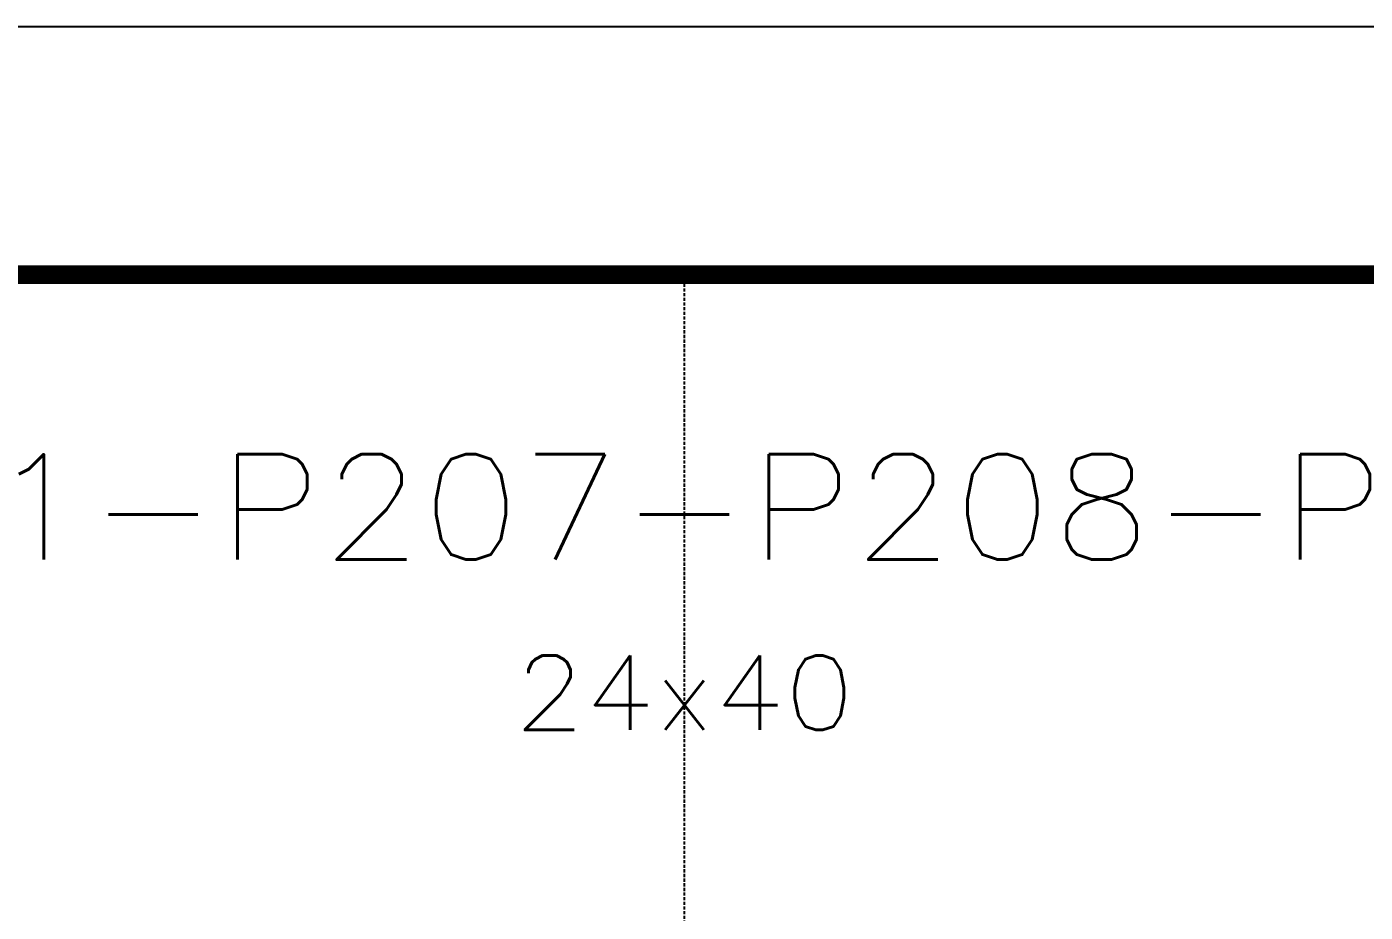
# Model space of a CAD drawing. Extents: x 13379 to 23315, y 867 to 16997.
# Drawn here: x 16135.2 to 16351.2, y 7517 to 7659.9 of the extents above; entities that cross this region are included whole.
import ezdxf
from ezdxf.enums import TextEntityAlignment as Align

# ---------------------------------------------------------------- set-up
doc = ezdxf.new("R2010")
doc.units = 0
doc.linetypes.add('DASHED', pattern=[0.75, 0.5, -0.25])
doc.linetypes.add('HIDDEN', pattern=[0.375, 0.25, -0.125])
for name, color, linetype, lineweight in [('Folhas', 255, 'Continuous', 9), ('SARRAFO DE PRESSAO', 251, 'DASHED', 9), ('Texto Seção', 7, 'Continuous', 15)]:
    doc.layers.add(name, color=color, linetype=linetype, lineweight=lineweight)
doc.layers.add('Laje_Perimetro', color=7, linetype='Continuous', plot=False)
doc.layers.add('Texto de Titulo', color=7, linetype='Continuous')
doc.layers.add('Texto Qtd Sarr', color=242, linetype='Continuous')
doc.styles.add('ROMANS', font='romans.shx')

# ---------------------------------------------------------------- blocks, each defined once
blk = doc.blocks.new('9999999999')
at = {"layer": 'Folhas'}
blk.add_lwpolyline([(98138.98, 34190.21), (99623.98, 34190.21), (99623.98, 35240.21), (98138.98, 35240.21)], close=True, dxfattribs=at)
at = {"layer": 'Folhas', "color": 30, "const_width": 3}
blk.add_lwpolyline([(98213.98, 34230.21), (99583.98, 34230.21), (99583.98, 35200.21), (98213.98, 35200.21)], close=True, dxfattribs=at)
blk = doc.blocks.new('titulo1')
at = {"layer": 'Defpoints', "color": 252, "linetype": 'HIDDEN', "ltscale": 2}
blk.add_line((0, 0), (0, 125), dxfattribs=at)
at = {"layer": 'Defpoints', "style": 'ROMANS', "oblique": 15}
blk.add_attdef('FOLHA', text='', height=10, dxfattribs=at).set_placement((0, 15.58), align=Align.MIDDLE_CENTER)
at = {"layer": 'Texto Qtd Sarr', "color": 3, "style": 'ROMANS', "oblique": 15}
for tag, height, p in [('TITULO', 17, (0, 71.45)), ('SEÇÃO', 12, (0, 41.55))]:
    blk.add_attdef(tag, text='', height=height, dxfattribs=at).set_placement(p, align=Align.MIDDLE_CENTER)

msp = doc.modelspace()

# ---------------------------------------------------------------- linework, layer by layer
at = {"layer": 'Laje_Perimetro'}
msp.add_lwpolyline([(17456, 7659.92), (15971, 7659.92), (15971, 6609.92), (17456, 6609.92)], close=True, dxfattribs=at)

# ---------------------------------------------------------------- block references
at = {"layer": 'SARRAFO DE PRESSAO', "color": 6, "linetype": 'ByBlock'}
msp.add_blockref('9999999999', (-82167.98, -27580.29), dxfattribs=at)
at = {"layer": 'Texto Seção'}
ref = msp.add_blockref('titulo1', (16241.3, 7494.92), dxfattribs=at)
ref.add_attrib('TITULO', 'P201-P207-P208-P211', dxfattribs={"layer": 'Texto de Titulo', "color": 7, "height": 17, "style": 'ROMANS', "width": 1.1}).set_placement((16241.3, 7582.42), align=Align.MIDDLE_CENTER)
ref.add_attrib('SEÇÃO', '24x40', dxfattribs={"layer": 'Texto de Titulo', "color": 7, "height": 12, "style": 'ROMANS', "width": 1.1}).set_placement((16241.3, 7552.42), align=Align.MIDDLE_CENTER)

doc.saveas('drawing.dxf')
